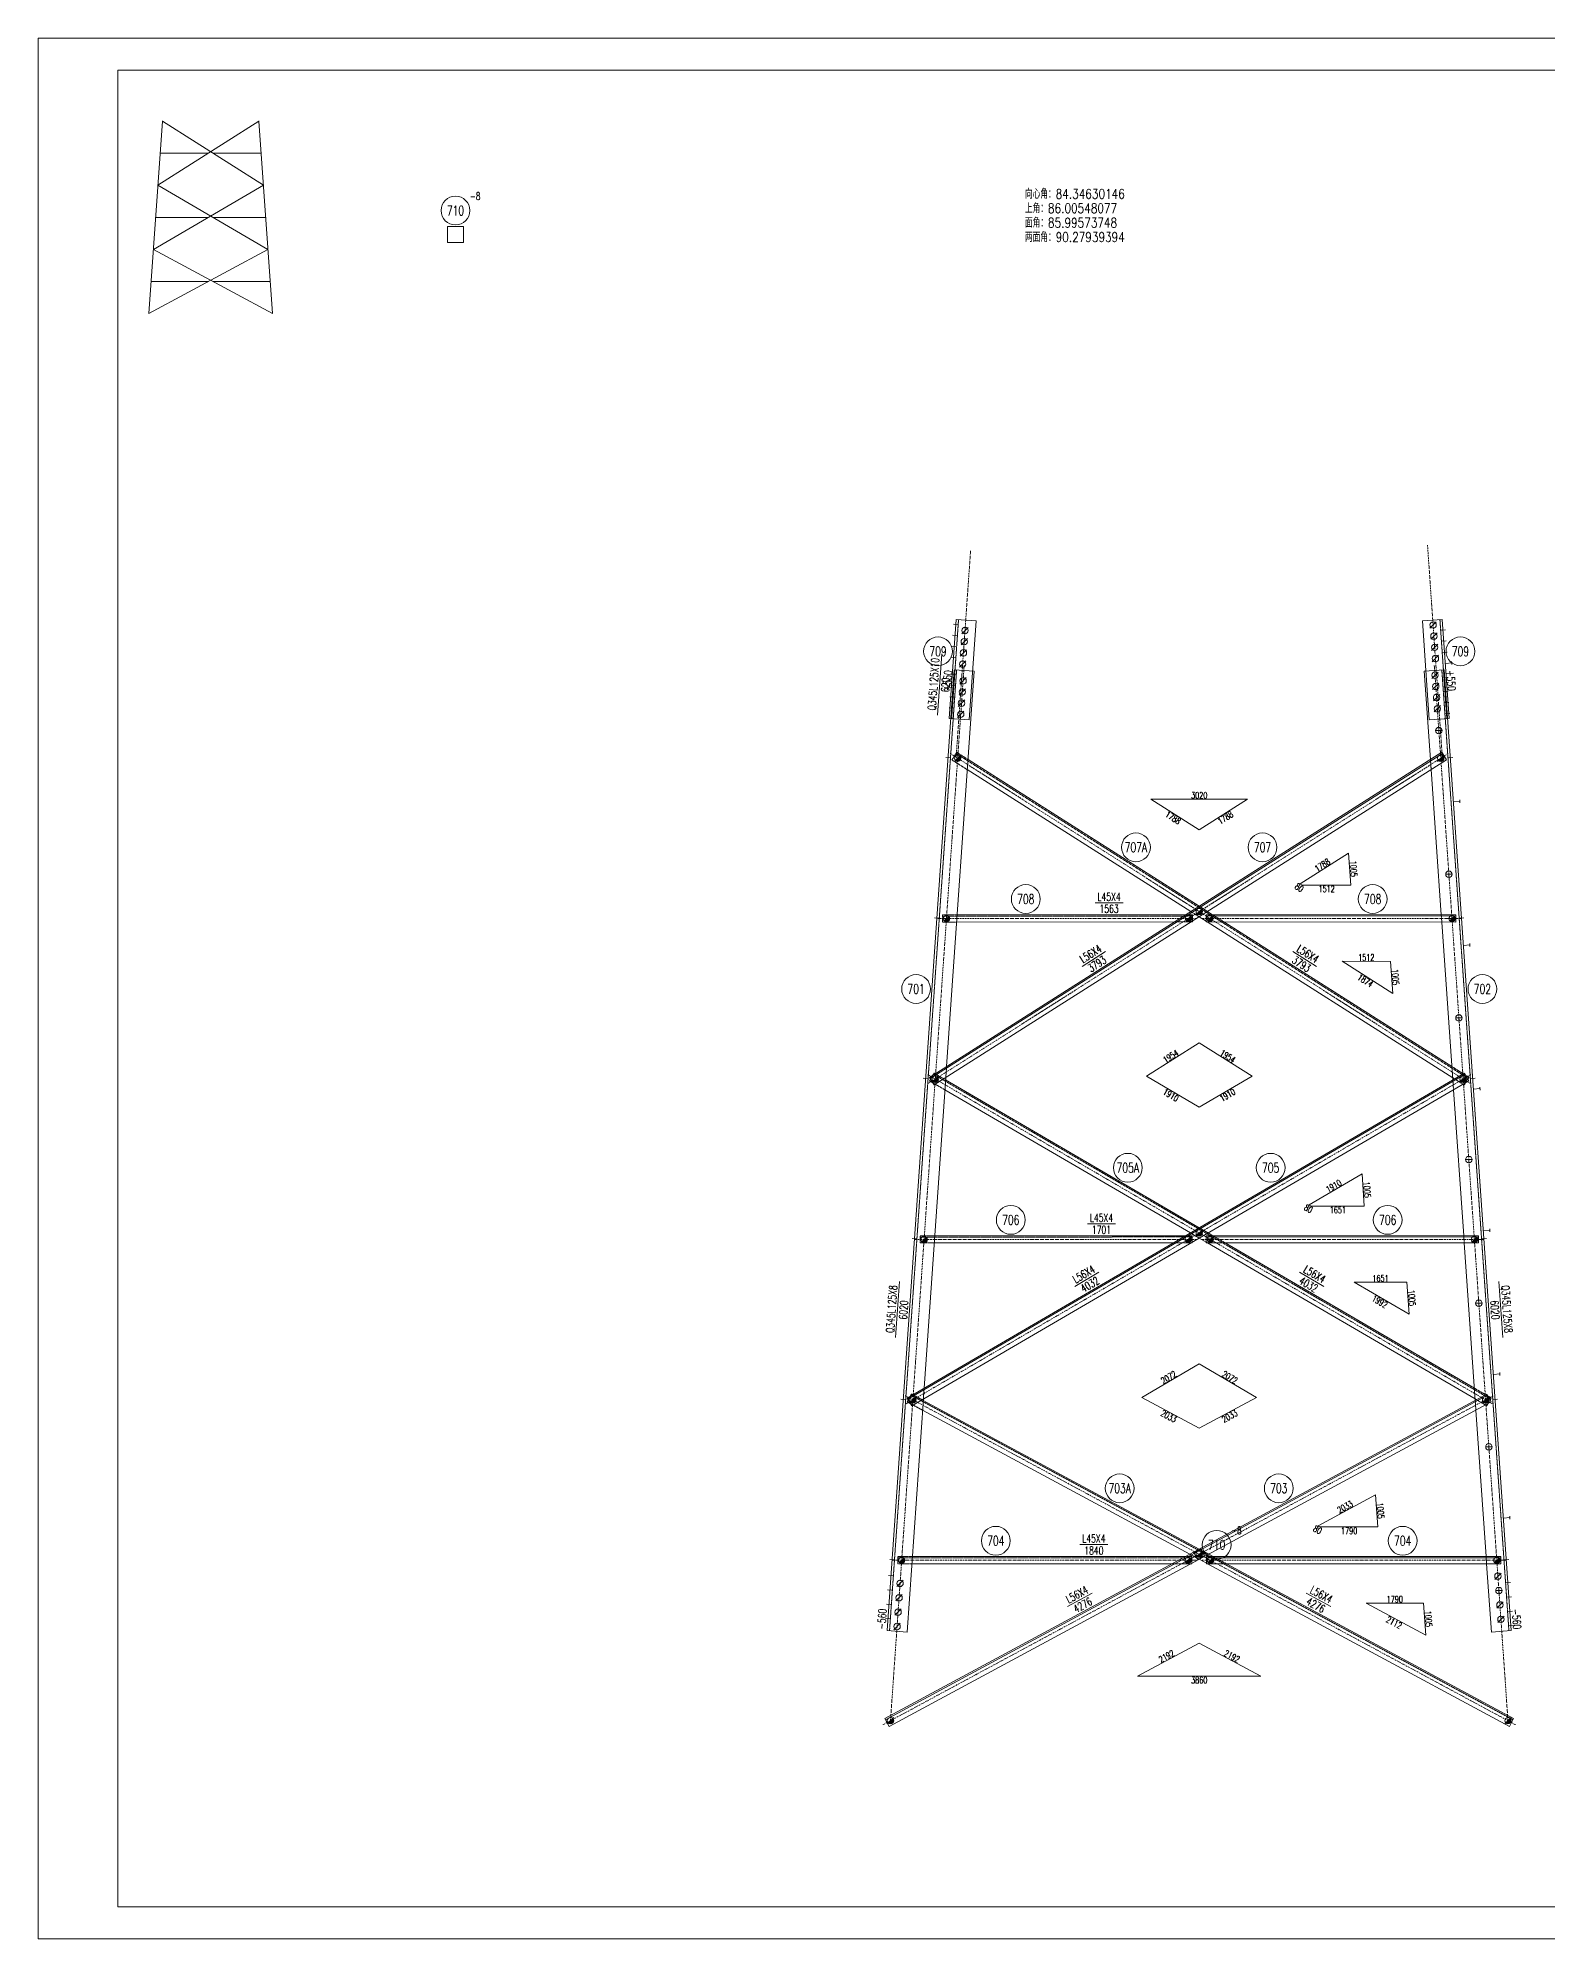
# Model space of a CAD drawing. Extents: x -62666 to 126696, y -48828 to 60042.
# Drawn here: x -62666 to -53228, y -36398 to -24518 of the extents above; entities that cross this region are included whole.
import ezdxf
from ezdxf.enums import TextEntityAlignment as Align

# ---------------------------------------------------------------- set-up
doc = ezdxf.new("R2010")
doc.units = 0
doc.header["$MEASUREMENT"] = 0
doc.linetypes.add('Dash', pattern=[2.75, 2, -0.75])
doc.linetypes.add('DashDot', pattern=[15.6, 9, -3, 0.6, -3])
doc.layers.get('0').update_dxf_attribs({"linetype": 'CONTINUOUS', "lineweight": 25})
doc.styles.get("Standard").update_dxf_attribs({"font": 'simplex.shx', "width": 0.7, "height": 3, "bigfont": 'gbhzfs.shx'})

# ---------------------------------------------------------------- blocks, each defined once
blk = doc.blocks.new('M20X55S')
at = {"color": 3, "linetype": 'Continuous', "lineweight": 13}
blk.add_line((-1, -1), (1, 1), dxfattribs=at)
blk.add_circle((0, 0), 1, dxfattribs=at)
blk = doc.blocks.new('StepBolt')
at = {"color": 3, "linetype": 'Continuous', "lineweight": 13}
for p, q in [((-1, 0), (1, 0)), ((0, 0), (0, -1))]:
    blk.add_line(p, q, dxfattribs=at)
blk.add_circle((0, 0), 1, dxfattribs=at)
blk = doc.blocks.new('M16X40S')
at = {"color": 3, "linetype": 'Continuous', "lineweight": 13}
blk.add_line((-0.707, -0.707), (0.707, 0.707), dxfattribs=at)
blk.add_circle((0, 0), 1, dxfattribs=at)
for radius in [0.9, 0.8, 0.7, 0.6, 0.5, 0.4, 0.3, 0.2, 0.1]:
    blk.add_arc((0, 0), radius, 225, 45, dxfattribs=at)
blk = doc.blocks.new('M16X50S')
at = {"color": 3, "linetype": 'Continuous', "lineweight": 13}
blk.add_line((-1, -1), (1, 1), dxfattribs=at)
blk.add_circle((0, 0), 1, dxfattribs=at)
for radius in [0.9, 0.8, 0.7, 0.6, 0.5, 0.4, 0.3, 0.2, 0.1]:
    blk.add_arc((0, 0), radius, 225, 45, dxfattribs=at)

msp = doc.modelspace()

# ---------------------------------------------------------------- linework, layer by layer
at = {"color": 7, "linetype": 'Continuous', "lineweight": 18}
for p, q in [((-62666.47025, -24518.15675), (-45846.47025, -24518.15675)), ((-62666.47025, -36398.15675), (-62666.47025, -24518.15675)), ((-62166.47025, -24718.15675), (-46046.47025, -24718.15675)), ((-62166.47025, -36198.15675), (-62166.47025, -24718.15675)), ((-62166.47025, -36198.15675), (-46046.47025, -36198.15675)), ((-62666.47025, -36398.15675), (-45846.47025, -36398.15675))]:
    msp.add_line(p, q, dxfattribs=at)
at = {"color": 7, "linetype": 'Continuous', "lineweight": 0}
for p, q in [((-61889.16931, -25037.42407), (-61973.17119, -26240.36061)), ((-61285.17685, -25037.42407), (-61917.16994, -25438.40292)), ((-61889.16931, -25037.42407), (-61257.17622, -25438.40292)), ((-61285.17685, -25037.42407), (-61201.17496, -26240.36061)), ((-61903.16962, -25237.9135), (-61600.68325, -25237.60252)), ((-61271.17653, -25237.9135), (-61573.6629, -25237.60252)), ((-61257.17622, -25438.40292), (-61945.17056, -25839.38177)), ((-61917.16994, -25438.40292), (-61229.17559, -25839.38177)), ((-61931.17025, -25638.89234), (-61600.99661, -25638.78931)), ((-61243.17591, -25638.89234), (-61573.34955, -25638.78931)), ((-61229.17559, -25839.38177), (-61973.17119, -26240.36061)), ((-61945.17056, -25839.38177), (-61201.17496, -26240.36061)), ((-61959.17088, -26039.87119), (-61601.25772, -26039.91664)), ((-61215.17528, -26039.87119), (-61573.08843, -26039.91664)), ((-53887.37302, -28988.89384), (-57089.55776, -31020.57484)), ((-53802.75102, -30006.64777), (-55365.20399, -30005.04146)), ((-53746.2364, -30994.20121), (-57229.40666, -33024.27254)), ((-53662.7586, -32011.52409), (-55363.64618, -32010.99332)), ((-53605.24314, -32999.49672), (-57369.23566, -35028.11272)), ((-53522.76204, -34016.40735), (-55362.3457, -34016.64095))]:
    msp.add_line(p, q, dxfattribs=at)
at = {"color": 2, "linetype": 'DashDot', "lineweight": 0}
for p, q in [((-56837.19525, -27722.33301), (-56927.75462, -29019.17494)), ((-53980.74112, -27687.41804), (-53887.74362, -29019.17494)), ((-56877.32686, -28440.58393), (-57337.73969, -35033.85764)), ((-53938.17138, -28440.58393), (-53477.75855, -35033.85764)), ((-53851.32674, -28989.70951), (-57104.17464, -31053.53461)), ((-56964.1715, -28989.70951), (-53711.3236, -31053.53461)), ((-57042.75297, -30021.67863), (-55420.30003, -30020.01064)), ((-53772.76643, -30021.6786), (-55395.21936, -30020.01061)), ((-53710.24644, -30996.37437), (-57245.25494, -33056.65821)), ((-57105.2518, -30996.37437), (-53570.24329, -33056.65821)), ((-57182.75436, -32026.53346), (-55421.86678, -32025.98397)), ((-53632.76326, -32026.53345), (-55393.65084, -32025.98396)), ((-53569.34572, -33002.86946), (-57386.15566, -35059.95158)), ((-57246.15252, -33002.86946), (-53429.34258, -35059.95158)), ((-57322.756, -34031.40354), (-55423.17235, -34031.64476)), ((-53492.76012, -34031.40354), (-55392.34377, -34031.64476))]:
    msp.add_line(p, q, dxfattribs=at)
at = {"color": 1, "linetype": 'Dash', "lineweight": 0}
for p, q in [((-56912.33997, -28153.14491), (-56955.48117, -28770.94215)), ((-53903.15827, -28153.14491), (-53860.01707, -28770.94215)), ((-56924.30737, -28467.3763), (-57343.62019, -34472.08329)), ((-53891.19087, -28467.3763), (-53471.87805, -34472.08329)), ((-56953.8405, -29029.42437), (-56923.83933, -28982.13876)), ((-56923.83933, -28982.13876), (-56853.119, -29027.00848)), ((-56857.55371, -29090.51518), (-56953.8405, -29029.42437)), ((-56928.12521, -28988.89384), (-53725.94047, -31020.57484)), ((-53957.94452, -29090.51518), (-53962.37924, -29027.00848)), ((-57012.77658, -29998.6478), (-56920.96265, -29998.5534)), ((-57012.73041, -30043.64777), (-57012.77658, -29998.6478)), ((-57012.76837, -30006.64779), (-55450.31541, -30005.04149)), ((-56924.10526, -30043.55666), (-57012.73041, -30043.64777)), ((-55457.68161, -30042.04908), (-55562.38052, -30042.15672)), ((-55491.33971, -29997.08366), (-55450.32362, -29997.04149)), ((-55407.74912, -30010.36855), (-55460.01374, -29977.20836)), ((-55450.32362, -29997.04149), (-55450.28225, -30037.35443)), ((-55407.74912, -29944.04818), (-55355.48449, -29977.20836)), ((-55357.81662, -30042.04908), (-55365.23713, -30037.34101)), ((-55324.15853, -29997.08366), (-55253.11772, -30042.15672)), ((-53891.39298, -30043.55666), (-53894.53559, -29998.5534)), ((-57093.43185, -31035.67181), (-57065.2335, -30987.28945)), ((-57069.26184, -30994.20121), (-53586.09158, -33024.27254)), ((-57065.2335, -30987.28945), (-56992.94868, -31029.41869)), ((-56991.97738, -31015.50932), (-56987.13148, -30946.11439)), ((-53828.36675, -30946.11439), (-53721.65459, -31013.81975)), ((-56997.29789, -31091.70088), (-57093.43185, -31035.67181)), ((-53751.65576, -31061.10537), (-53823.52086, -31015.50932)), ((-53818.20035, -31091.70088), (-53822.54956, -31029.41869)), ((-53721.65459, -31013.81975), (-53751.65576, -31061.10537)), ((-55407.74912, -31953.30927), (-55352.14303, -31985.71777)), ((-57152.7615, -32003.5241), (-57060.96913, -32003.49546)), ((-57152.74753, -32048.5241), (-57152.7615, -32003.5241)), ((-57152.75902, -32011.5241), (-55451.87144, -32010.99333)), ((-57064.11158, -32048.49644), (-57152.74753, -32048.5241)), ((-55458.99844, -32047.99555), (-55570.2702, -32048.03028)), ((-55493.01842, -32003.00617), (-55451.87392, -32002.99333)), ((-55407.74912, -32018.12628), (-55463.35521, -31985.71777)), ((-55451.87392, -32002.99333), (-55451.86124, -32043.83583)), ((-55356.4998, -32047.99555), (-55363.65637, -32043.82454)), ((-55322.47982, -32003.00617), (-55245.22803, -32048.03028)), ((-53751.38666, -32048.49644), (-53754.52911, -32003.49546)), ((-57233.028, -33041.75065), (-57206.45962, -32992.45439)), ((-57210.2551, -32999.49672), (-53446.26258, -35028.11272)), ((-57206.45962, -32992.45439), (-57132.80099, -33032.15295)), ((-57132.173, -33023.15998), (-57127.45476, -32955.59307)), ((-53688.04348, -32955.59307), (-53582.06324, -33017.36077)), ((-53610.26159, -33065.74314), (-53683.32523, -33023.15998)), ((-53582.06324, -33017.36077), (-53610.26159, -33065.74314)), ((-57137.08217, -33093.46097), (-57233.028, -33041.75065)), ((-53678.41607, -33093.46097), (-53682.69725, -33032.15295)), ((-55441.61726, -33983.53657), (-55397.60274, -33959.81481)), ((-55407.74912, -33961.87526), (-55348.73159, -33993.68295)), ((-55397.60274, -33959.81481), (-55373.88098, -34003.82932)), ((-57292.75883, -34053.40735), (-57292.75305, -34008.40735)), ((-57204.11667, -34053.4186), (-57292.75883, -34053.40735)), ((-57292.75408, -34016.40735), (-55453.17042, -34016.64095)), ((-57292.75305, -34008.40735), (-57200.97432, -34008.419)), ((-55459.97898, -34053.64009), (-55577.98622, -34053.6251)), ((-55494.51071, -34008.6357), (-55453.16939, -34008.64095)), ((-55407.74912, -34025.49064), (-55466.76664, -33993.68295)), ((-55453.16939, -34008.64095), (-55453.1747, -34049.9729)), ((-55417.89549, -34027.55109), (-55441.61726, -33983.53657)), ((-55373.88098, -34003.82932), (-55417.89549, -34027.55109)), ((-55355.51926, -34053.64009), (-55362.34142, -34049.96326)), ((-55320.98753, -34008.6357), (-55237.51202, -34053.6251)), ((-53611.38156, -34053.4186), (-53614.52392, -34008.419))]:
    msp.add_line(p, q, dxfattribs=at)
at = {"color": 7, "linetype": 'Continuous', "lineweight": 13}
for p, q in [((-57017.47238, -28366.70788), (-57044.29189, -28750.77261)), ((-56058.71818, -29922.66692), (-55883.71827, -29922.48701)), ((-55992.74509, -30226.38697), (-56140.51265, -30320.14063)), ((-54822.75314, -30226.38697), (-54674.98559, -30320.14063)), ((-56106.35972, -31928.19756), (-55931.35973, -31928.14295)), ((-57281.43993, -32289.66992), (-57305.8213, -32638.81968)), ((-56034.54644, -32231.8126), (-56185.74133, -32319.93244)), ((-54780.95179, -32231.8126), (-54629.75691, -32319.93244)), ((-53534.05831, -32289.66992), (-53509.67694, -32638.81968)), ((-56153.85432, -33933.55197), (-55978.85432, -33933.5742)), ((-56076.92421, -34237.33019), (-56230.97502, -34320.35638)), ((-54738.57403, -34237.33019), (-54584.52321, -34320.35638))]:
    msp.add_line(p, q, dxfattribs=at)
at = {"color": 1, "linetype": 'Continuous', "lineweight": 0}
for p, q in [((-55105.75289, -29274.65052), (-55709.74535, -29274.65052)), ((-55709.74535, -29274.65052), (-55407.74912, -29466.25721)), ((-55407.74912, -29466.25721), (-55105.75289, -29274.65052)), ((-54474.24994, -29611.4495), (-54776.24617, -29803.05618)), ((-54460.24963, -29811.93892), (-54474.24994, -29611.4495)), ((-54776.24617, -29803.05618), (-54762.73599, -29811.62795)), ((-54762.73599, -29811.62795), (-54460.24963, -29811.93892)), ((-54212.41447, -30288.52666), (-54514.90084, -30288.21568)), ((-54514.90084, -30288.21568), (-54198.41416, -30489.01608)), ((-54198.41416, -30489.01608), (-54212.41447, -30288.52666)), ((-55407.74912, -30797.65457), (-55737.74598, -31007.02673)), ((-55077.75226, -31007.02673), (-55407.74912, -30797.65457)), ((-55737.74598, -31007.02673), (-55407.74912, -31199.35645)), ((-55407.74912, -31199.35645), (-55077.75226, -31007.02673)), ((-54389.9347, -31617.27471), (-54719.93156, -31809.60443)), ((-54375.93438, -31817.76413), (-54389.9347, -31617.27471)), ((-54719.93156, -31809.60443), (-54706.10802, -31817.6611)), ((-54706.10802, -31817.6611), (-54375.93438, -31817.76413)), ((-54109.32769, -32293.69815), (-54439.50133, -32293.59511)), ((-54439.50133, -32293.59511), (-54095.32738, -32494.18757)), ((-54095.32738, -32494.18757), (-54109.32769, -32293.69815)), ((-55407.74912, -32804.60906), (-55765.7466, -33013.25819)), ((-55049.75163, -33013.25819), (-55407.74912, -32804.60906)), ((-55765.7466, -33013.25819), (-55407.74912, -33206.2021)), ((-55407.74912, -33206.2021), (-55049.75163, -33013.25819)), ((-54305.6717, -33622.93161), (-54663.66919, -33815.87552)), ((-54291.67139, -33823.42104), (-54305.6717, -33622.93161)), ((-54663.66919, -33815.87552), (-54649.58454, -33823.46649)), ((-54649.58454, -33823.46649), (-54291.67139, -33823.42104)), ((-54006.31057, -34298.79036), (-54364.22373, -34298.83581)), ((-54364.22373, -34298.83581), (-53992.31026, -34499.27978)), ((-53992.31026, -34499.27978), (-54006.31057, -34298.79036)), ((-55407.74912, -34548.44278), (-55793.74723, -34756.47772)), ((-55021.751, -34756.47772), (-55407.74912, -34548.44278)), ((-55793.74723, -34756.47772), (-55021.751, -34756.47772))]:
    msp.add_line(p, q, dxfattribs=at)
at = {"color": 7, "linetype": 'Continuous', "lineweight": 0}
for points in [[(-60007.05118, -25695.39234), (-60107.05118, -25695.39234)], [(-60107.05118, -25695.39234), (-60107.05118, -25795.39234)], [(-60007.05118, -25795.39234), (-60007.05118, -25695.39234)], [(-60107.05118, -25795.39234), (-60007.05118, -25795.39234)], [(-56927.30353, -28152.1), (-56970.44473, -28769.89723)], [(-56802.60719, -28160.80763), (-56927.30353, -28152.1)], [(-54012.89105, -28160.80763), (-53888.19471, -28152.1)], [(-53888.19471, -28152.1), (-53845.05351, -28769.89723)], [(-56845.74839, -28778.60486), (-56802.60719, -28160.80763)], [(-53969.74984, -28778.60486), (-54012.89105, -28160.80763)], [(-56939.27093, -28466.33139), (-57358.58375, -34471.03837)], [(-56987.13148, -30946.11439), (-56814.57459, -28475.03902)], [(-56814.57459, -28475.03902), (-56939.27093, -28466.33139)], [(-54000.92365, -28475.03902), (-53876.22731, -28466.33139)], [(-53962.37924, -29027.00848), (-54000.92365, -28475.03902)], [(-53876.22731, -28466.33139), (-53456.91449, -34471.03837)], [(-56970.44473, -28769.89723), (-56845.74839, -28778.60486)], [(-53845.05351, -28769.89723), (-53969.74984, -28778.60486)], [(-53891.65891, -28982.13876), (-57093.84364, -31013.81975)], [(-53861.65773, -29029.42437), (-53891.65891, -28982.13876)], [(-57063.84247, -31061.10537), (-53861.65773, -29029.42437)], [(-55460.01374, -29977.20836), (-56857.55371, -29090.51518)], [(-56853.119, -29027.00848), (-55407.74912, -29944.04818)], [(-53894.53559, -29998.5534), (-53957.94452, -29090.51518)], [(-55562.38052, -30042.15672), (-56924.10526, -30043.55666)], [(-56920.96265, -29998.5534), (-55491.33971, -29997.08366)], [(-55450.27744, -30042.04147), (-55457.68161, -30042.04908)], [(-55450.28225, -30037.35443), (-55450.27744, -30042.04147)], [(-55365.23713, -30037.34101), (-55407.74912, -30010.36855)], [(-55365.19578, -29997.04147), (-55365.24195, -30042.04144)], [(-55365.24195, -30042.04144), (-53802.78899, -30043.64775)], [(-53802.74281, -29998.64777), (-55365.19578, -29997.04147)], [(-53823.52086, -31015.50932), (-55357.81662, -30042.04908)], [(-55355.48449, -29977.20836), (-55324.15853, -29997.08366)], [(-55253.11772, -30042.15672), (-53828.36675, -30946.11439)], [(-53822.54956, -31029.41869), (-53891.39298, -30043.55666)], [(-53802.78899, -30043.64775), (-53802.74281, -29998.64777)], [(-53750.26473, -30987.28945), (-57233.43499, -33017.36077)], [(-53722.06639, -31035.67181), (-53750.26473, -30987.28945)], [(-57205.23664, -33065.74314), (-53722.06639, -31035.67181)], [(-57127.45476, -32955.59307), (-56991.97738, -31015.50932)], [(-57093.84364, -31013.81975), (-57063.84247, -31061.10537)], [(-55463.35521, -31985.71777), (-56997.29789, -31091.70088)], [(-56992.94868, -31029.41869), (-55407.74912, -31953.30927)], [(-53754.52911, -32003.49546), (-53818.20035, -31091.70088)], [(-55570.2702, -32048.03028), (-57064.11158, -32048.49644)], [(-57060.96913, -32003.49546), (-55493.01842, -32003.00617)], [(-55451.85995, -32047.99333), (-55458.99844, -32047.99555)], [(-55451.86124, -32043.83583), (-55451.85995, -32047.99333)], [(-55363.65637, -32043.82454), (-55407.74912, -32018.12628)], [(-55363.6437, -32002.99332), (-55363.65767, -32047.99332)], [(-55363.65767, -32047.99332), (-53662.77009, -32048.52409)], [(-53662.75612, -32003.52409), (-55363.6437, -32002.99332)], [(-53683.32523, -33023.15998), (-55356.4998, -32047.99555)], [(-55352.14303, -31985.71777), (-55322.47982, -32003.00617)], [(-55245.22803, -32048.03028), (-53688.04348, -32955.59307)], [(-53682.69725, -33032.15295), (-53751.38666, -32048.49644)], [(-53662.77009, -32048.52409), (-53662.75612, -32003.52409)], [(-53609.03862, -32992.45439), (-57373.03114, -35021.07039)], [(-57233.88741, -34479.74601), (-57132.173, -33023.15998)], [(-57233.43499, -33017.36077), (-57205.23664, -33065.74314)], [(-53582.47024, -33041.75065), (-53609.03862, -32992.45439)], [(-57346.46276, -35070.36665), (-53582.47024, -33041.75065)], [(-55466.76664, -33993.68295), (-57137.08217, -33093.46097)], [(-57132.80099, -33032.15295), (-55407.74912, -33961.87526)], [(-53614.52392, -34008.419), (-53678.41607, -33093.46097)], [(-55577.98622, -34053.6251), (-57204.11667, -34053.4186)], [(-57200.97432, -34008.419), (-55494.51071, -34008.6357)], [(-55453.17517, -34053.64095), (-55459.97898, -34053.64009)], [(-55453.1747, -34049.9729), (-55453.17517, -34053.64095)], [(-55362.34142, -34049.96326), (-55407.74912, -34025.49064)], [(-53522.76307, -34008.40735), (-55362.34672, -34008.64095)], [(-55362.34672, -34008.64095), (-55362.34095, -34053.64095)], [(-55362.34095, -34053.64095), (-53522.75729, -34053.40735)], [(-53469.03548, -35070.36665), (-55355.51926, -34053.64009)], [(-55348.73159, -33993.68295), (-55320.98753, -34008.6357)], [(-55237.51202, -34053.6251), (-53442.4671, -35021.07039)], [(-53581.61083, -34479.74601), (-53611.38156, -34053.4186)], [(-53522.75729, -34053.40735), (-53522.76307, -34008.40735)], [(-57358.58375, -34471.03837), (-57233.88741, -34479.74601)], [(-53456.91449, -34471.03837), (-53581.61083, -34479.74601)], [(-57373.03114, -35021.07039), (-57346.46276, -35070.36665)], [(-53442.4671, -35021.07039), (-53469.03548, -35070.36665)]]:
    msp.add_lwpolyline(points, dxfattribs=at)
at = {"color": 3, "linetype": 'Continuous', "lineweight": 20}
for points in [[(-56949.23319, -28250.81215), (-56919.30607, -28252.90199)], [(-56944.35692, -28180.9822), (-56914.4298, -28183.07204)], [(-53868.70318, -28215.89718), (-53898.6303, -28217.98701)], [(-56958.98574, -28390.47206), (-56929.05862, -28392.56189)], [(-56954.10947, -28320.64211), (-56924.18234, -28322.73194)], [(-53863.82691, -28285.72713), (-53893.75403, -28287.81696)], [(-53858.95063, -28355.55708), (-53888.87776, -28357.64691)], [(-56956.32432, -28495.21359), (-56926.3972, -28497.30342)], [(-53829.13509, -28423.6455), (-53869.03792, -28426.43195)], [(-53828.43848, -28433.62121), (-53829.8317, -28413.6698)], [(-56961.2006, -28565.04354), (-56931.27348, -28567.13337)], [(-53856.73578, -28530.12857), (-53886.6629, -28532.2184)], [(-53851.8595, -28599.95852), (-53881.78662, -28602.04835)], [(-56970.95314, -28704.70344), (-56941.02602, -28706.79327)], [(-56966.07687, -28634.87349), (-56936.14975, -28636.96332)], [(-53846.98323, -28669.78847), (-53876.91035, -28671.8783)], [(-53842.10696, -28739.61842), (-53872.03408, -28741.70825)], [(-56992.54807, -29013.95037), (-56962.62095, -29016.0402)], [(-53822.95017, -29013.95037), (-53852.87729, -29016.0402)], [(-53778.72482, -29288.39233), (-53818.62765, -29291.17877)], [(-53778.02821, -29298.36803), (-53779.42143, -29278.41662)], [(-57062.54964, -30016.39748), (-57032.62252, -30018.48731)], [(-53752.94881, -30016.39448), (-53782.87593, -30018.48431)], [(-53716.02987, -30186.20597), (-53755.9327, -30188.99241)], [(-53715.33326, -30196.18168), (-53716.72648, -30176.23026)], [(-57132.55121, -31018.8446), (-57102.62409, -31020.93443)], [(-53682.94703, -31018.8446), (-53712.87415, -31020.93443)], [(-53653.33493, -31084.01962), (-53693.23776, -31086.80606)], [(-53652.63832, -31093.99533), (-53654.03154, -31074.04391)], [(-57202.55278, -32021.29171), (-57172.62566, -32023.38154)], [(-53612.94564, -32021.28899), (-53642.87277, -32023.37883)], [(-53591.51259, -31969.33728), (-53631.41542, -31972.12372)], [(-53590.81598, -31979.31299), (-53592.2092, -31959.36158)], [(-53528.81764, -32867.15093), (-53568.72047, -32869.93737)], [(-53528.12103, -32877.12664), (-53529.51425, -32857.17522)], [(-57272.55435, -33023.73883), (-57242.62723, -33025.82866)], [(-53542.94388, -33023.73883), (-53572.871, -33025.82866)], [(-53466.1227, -33764.96458), (-53506.02553, -33767.75102)], [(-53465.42609, -33774.94028), (-53466.81931, -33754.98887)], [(-57342.55592, -34026.18594), (-57312.6288, -34028.27578)], [(-53472.94249, -34026.18345), (-53502.86961, -34028.27328)], [(-57349.51425, -34125.83156), (-57319.58712, -34127.92139)], [(-53462.84924, -34170.72224), (-53492.77636, -34172.81207)], [(-57362.05324, -34305.39429), (-57332.12611, -34307.48412)], [(-57355.78374, -34215.61293), (-57325.85662, -34217.70276)], [(-53456.57975, -34260.50361), (-53486.50687, -34262.59344)], [(-57368.32273, -34395.17565), (-57338.39561, -34397.26549)], [(-53450.31025, -34350.28497), (-53480.23738, -34352.3748)], [(-53444.04076, -34440.06634), (-53473.96788, -34442.15617)]]:
    msp.add_lwpolyline(points, dxfattribs=at)
at = {"color": 3, "linetype": 'Continuous', "lineweight": 13}
for centre in [(-61889.16931, -25037.42407), (-61889.16931, -25037.42407), (-61285.17685, -25037.42407), (-61285.17685, -25037.42407), (-61903.16962, -25237.9135), (-61600.68325, -25237.60252), (-61573.6629, -25237.60252), (-61271.17653, -25237.9135), (-61917.16994, -25438.40292), (-61917.16994, -25438.40292), (-61257.17622, -25438.40292), (-61257.17622, -25438.40292), (-61931.17025, -25638.89234), (-61600.99661, -25638.78931), (-61573.34955, -25638.78931), (-61243.17591, -25638.89234), (-61945.17056, -25839.38177), (-61945.17056, -25839.38177), (-61229.17559, -25839.38177), (-61229.17559, -25839.38177), (-61959.17088, -26039.87119), (-61601.25772, -26039.91664), (-61573.08843, -26039.91664), (-61215.17528, -26039.87119), (-61973.17119, -26240.36061), (-61973.17119, -26240.36061), (-61201.17496, -26240.36061), (-61201.17496, -26240.36061)]:
    msp.add_circle(centre, 0.2, dxfattribs=at)
at = {"color": 7, "linetype": 'Continuous', "lineweight": 13}
for centre in [(-60057.05118, -25596.39234), (-57040.44343, -28351.13597), (-53775.05481, -28351.13597), (-55803.40663, -29575.77153), (-55012.0916, -29575.77153), (-56492.06051, -29899.11241), (-54323.45889, -29899.11239), (-57177.80137, -30461.00394), (-53637.69687, -30461.00394), (-55854.3261, -31578.44678), (-54961.17214, -31578.44678), (-56585.8297, -31904.34718), (-54229.68792, -31904.34718), (-55904.82635, -33581.51098), (-54910.67189, -33581.51098), (-56679.54579, -33909.48522), (-55298.59311, -33934.85297), (-54135.97033, -33909.48522)]:
    msp.add_circle(centre, 90, dxfattribs=at)

# ---------------------------------------------------------------- block references
at = {"color": 3, "linetype": 'Continuous', "lineweight": 13, "xscale": 20.00000000000728, "yscale": 20.00000000000728, "zscale": 20.00000000000454}
for name, p in [('M20X55S', (-56876.90205, -28290.94832)), ('M20X55S', (-56872.02578, -28221.11837)), ('M20X55S', (-53945.9106, -28186.20339)), ('M20X55S', (-53941.03432, -28256.03334)), ('M20X55S', (-56881.77833, -28360.77827)), ('M20X55S', (-53936.15805, -28325.8633)), ('M20X55S', (-53931.28178, -28395.69325)), ('M20X55S', (-56886.6546, -28430.60822)), ('M20X55S', (-53933.99172, -28500.43817)), ('M20X55S', (-56888.82093, -28605.1831)), ('M20X55S', (-56883.94466, -28535.35315)), ('M20X55S', (-53929.11544, -28570.26812)), ('M20X55S', (-53924.23917, -28640.09807)), ('M20X55S', (-56898.57348, -28744.843)), ('M20X55S', (-56893.6972, -28675.01305)), ('M20X55S', (-53919.3629, -28709.92802)), ('StepBolt', (-53909.82936, -28846.45161)), ('M16X50S', (-56917.73027, -29019.17494)), ('M16X50S', (-53897.76797, -29019.17494)), ('StepBolt', (-53847.13442, -29744.26525)), ('M16X40S', (-56987.73163, -30021.61906)), ('M16X40S', (-55475.3, -30020.06718)), ('M16X50S', (-55407.74912, -29977.20836)), ('M16X40S', (-55340.19823, -30020.06718)), ('M16X40S', (-53827.7664, -30021.62206)), ('StepBolt', (-53784.43947, -30642.0789)), ('M16X50S', (-57057.73341, -31024.06918)), ('M16X50S', (-53757.76483, -31024.06918)), ('StepBolt', (-53722.61713, -31527.39656)), ('M16X40S', (-57127.73479, -32026.51357)), ('M16X40S', (-55476.86678, -32026.00113)), ('M16X50S', (-55407.74912, -31985.71777)), ('M16X40S', (-55338.63146, -32026.00113)), ('M16X40S', (-53687.76326, -32026.51629)), ('StepBolt', (-53659.92219, -32425.21021)), ('M16X50S', (-57197.73655, -33028.96341)), ('M16X50S', (-53617.76169, -33028.96341)), ('StepBolt', (-53597.22724, -33323.02386)), ('M16X50S', (-55407.74912, -33993.68295)), ('M16X40S', (-57267.73795, -34031.40803)), ('M16X40S', (-55478.17235, -34031.63778)), ('M16X40S', (-55337.32589, -34031.63778)), ('M16X40S', (-53547.76012, -34031.41052)), ('M20X55S', (-57277.83119, -34175.94682)), ('M20X55S', (-53540.80179, -34131.05614)), ('StepBolt', (-53534.5323, -34220.8375)), ('M20X55S', (-57284.10068, -34265.72819)), ('M20X55S', (-53528.26281, -34310.61887)), ('M20X55S', (-57296.63967, -34445.29092)), ('M20X55S', (-57290.37018, -34355.50955)), ('M20X55S', (-53521.99331, -34400.40023)), ('M16X50S', (-57337.73969, -35033.85764)), ('M16X50S', (-53477.75855, -35033.85761))]:
    msp.add_blockref(name, p, dxfattribs=at)

# ---------------------------------------------------------------- texts
at = {"color": 7, "linetype": 'Continuous', "lineweight": 13, "width": 0.7}
for p in [(-59967.05118, -25506.39234), (-55208.59311, -33844.85297)]:
    msp.add_text('-8', height=48, dxfattribs=at).set_placement(p, align=Align.MIDDLE_LEFT)
at = {"color": 7, "linetype": 'Continuous', "lineweight": 13, "width": 0.8}
for s, p in [('向心角：84.34630146', (-56497.00473, -25540.20813)), ('上角：86.00548077', (-56497.00473, -25630.20813)), ('面角：85.99573748', (-56497.00473, -25720.20813)), ('两面角：90.27939394', (-56497.00473, -25810.20813))]:
    msp.add_text(s, height=60, dxfattribs=at).set_placement(p, align=Align.BOTTOM_LEFT)
at = {"color": 7, "linetype": 'Continuous', "lineweight": 13, "width": 0.7}
for s, p in [('710', (-60057.05118, -25596.39234)), ('709', (-57040.44343, -28351.13597)), ('709', (-53775.05481, -28351.13597)), ('707A', (-55803.40663, -29575.77153)), ('707', (-55012.0916, -29575.77153)), ('708', (-56492.06051, -29899.11241)), ('708', (-54323.45889, -29899.11239)), ('701', (-57177.80137, -30461.00394)), ('702', (-53637.69687, -30461.00394)), ('705A', (-55854.3261, -31578.44678)), ('705', (-54961.17214, -31578.44678)), ('706', (-56585.8297, -31904.34718)), ('706', (-54229.68792, -31904.34718)), ('703A', (-55904.82635, -33581.51098)), ('703', (-54910.67189, -33581.51098)), ('704', (-56679.54579, -33909.48522)), ('710', (-55298.59311, -33934.85297)), ('704', (-54135.97033, -33909.48522))]:
    msp.add_text(s, height=60, dxfattribs=at).set_placement(p, align=Align.MIDDLE_CENTER)
for s, rotation, p in [('Q345L125X10', 86.005480773, (-57068.29104, -28556.12795)), ('+550', 86.005480773, (-56981.55611, -28533.54905)), ('+550', 273.994519227, (-53833.94213, -28533.54905)), ('620', 86.005480773, (-56993.47323, -28561.35253)), ('L45X4', 0.058903855, (-55971.2567, -29885.07698)), ('1563', 0.058903855, (-55971.17975, -29960.07695)), ('L56X4', 32.393784597, (-56086.71894, -30241.59932)), ('3793', 32.393784597, (-56046.5388, -30304.92827)), ('3793', 327.606215403, (-54768.95944, -30304.92827)), ('L56X4', 327.606215403, (-54728.7793, -30241.59932)), ('L45X4', 0.017879448, (-56018.87137, -31890.67026)), ('1701', 0.017879448, (-56018.84809, -31965.67025)), ('L56X4', 30.234610933, (-56129.02671, -32243.47362)), ('L56X4', 329.765389067, (-54686.47153, -32243.47362)), ('4032', 30.234610933, (-56091.26106, -32308.27143)), ('4032', 329.765389067, (-54724.23717, -32308.27143)), ('Q345L125X8', 86.005480773, (-57331.03951, -32461.63251)), ('6020', 86.005480773, (-57256.22171, -32466.85709)), ('6020', 273.994519227, (-53559.27653, -32466.85709)), ('Q345L125X8', 273.994519227, (-53484.45872, -32461.63251)), ('L45X4', 359.992724122, (-56066.3495, -33896.06308)), ('1840', 359.992724122, (-56066.35913, -33971.06308)), ('L56X4', 28.322591769, (-56171.74094, -34245.8324)), ('L56X4', 331.677408231, (-54643.75729, -34245.8324)), ('4276', 28.322591769, (-56136.15829, -34311.85417)), ('4276', 331.677408231, (-54679.33995, -34311.85417)), ('-560', 86.005480773, (-57391.11638, -34398.59613)), ('-560', 273.994519227, (-53424.38186, -34398.59613))]:
    msp.add_text(s, height=50, rotation=rotation, dxfattribs=at).set_placement(p, align=Align.MIDDLE_CENTER)
at = {"color": 7, "linetype": 'Continuous', "lineweight": 20, "width": 0.7}
for s, p in [('3020', (-55407.74912, -29250.65052)), ('3860', (-55407.74912, -34780.47772))]:
    msp.add_text(s, height=40, dxfattribs=at).set_placement(p, align=Align.MIDDLE_CENTER)
for s, rotation, p in [('1788', 327.606215403, (-55571.60488, -29390.71913)), ('1788', 32.393784597, (-55243.89336, -29390.71913)), ('1788', 32.393784597, (-54638.1057, -29686.98758)), ('1005', 273.994519227, (-54443.30809, -29710.02234)), ('80', 327.606215403, (-54782.34873, -29827.60733)), ('1512', 359.941096145, (-54611.51748, -29835.78342)), ('1512', 359.941096145, (-54363.63298, -30264.37118)), ('1874', 327.606215403, (-54369.51514, -30408.88114)), ('1005', 273.994519227, (-54181.47262, -30387.0995)), ('1954', 32.393784597, (-55585.60519, -30882.07539)), ('1954', 327.606215403, (-55229.89304, -30882.07539)), ('1910', 329.765389067, (-55584.83255, -31123.92689)), ('1910', 30.234610933, (-55230.66568, -31123.92689)), ('1910', 30.234610933, (-54567.01813, -31692.70427)), ('1005', 273.994519227, (-54358.99284, -31715.84756)), ('80', 329.765389067, (-54725.1048, -31834.36806)), ('1651', 359.982120552, (-54541.02869, -31841.71262)), ('1651', 359.982120552, (-54274.40702, -32269.64663)), ('1992', 329.765389067, (-54279.49936, -32414.62664)), ('1005', 273.994519227, (-54078.38584, -32392.27099)), ('2072', 30.234610933, (-55598.83287, -32888.19833)), ('2072', 329.765389067, (-55216.66537, -32888.19833)), ('2033', 331.677408231, (-55598.13431, -33130.85711)), ('2033', 28.322591769, (-55217.36393, -33130.85711)), ('2033', 28.322591769, (-54496.05689, -33698.2766)), ('1005', 273.994519227, (-54274.72985, -33721.50446)), ('80', 331.677408231, (-54668.01331, -33840.79797)), ('1790', 0.007275878, (-54470.62492, -33847.44376)), ('1790', 0.007275878, (-54185.2702, -34274.81308)), ('2112', 331.677408231, (-54189.65344, -34420.18476)), ('1005', 273.994519227, (-53975.36872, -34397.3632)), ('2192', 28.322591769, (-55612.13462, -34631.33328)), ('2192', 331.677408231, (-55203.36361, -34631.33328))]:
    msp.add_text(s, height=40, rotation=rotation, dxfattribs=at).set_placement(p, align=Align.MIDDLE_CENTER)

doc.saveas('drawing.dxf')
